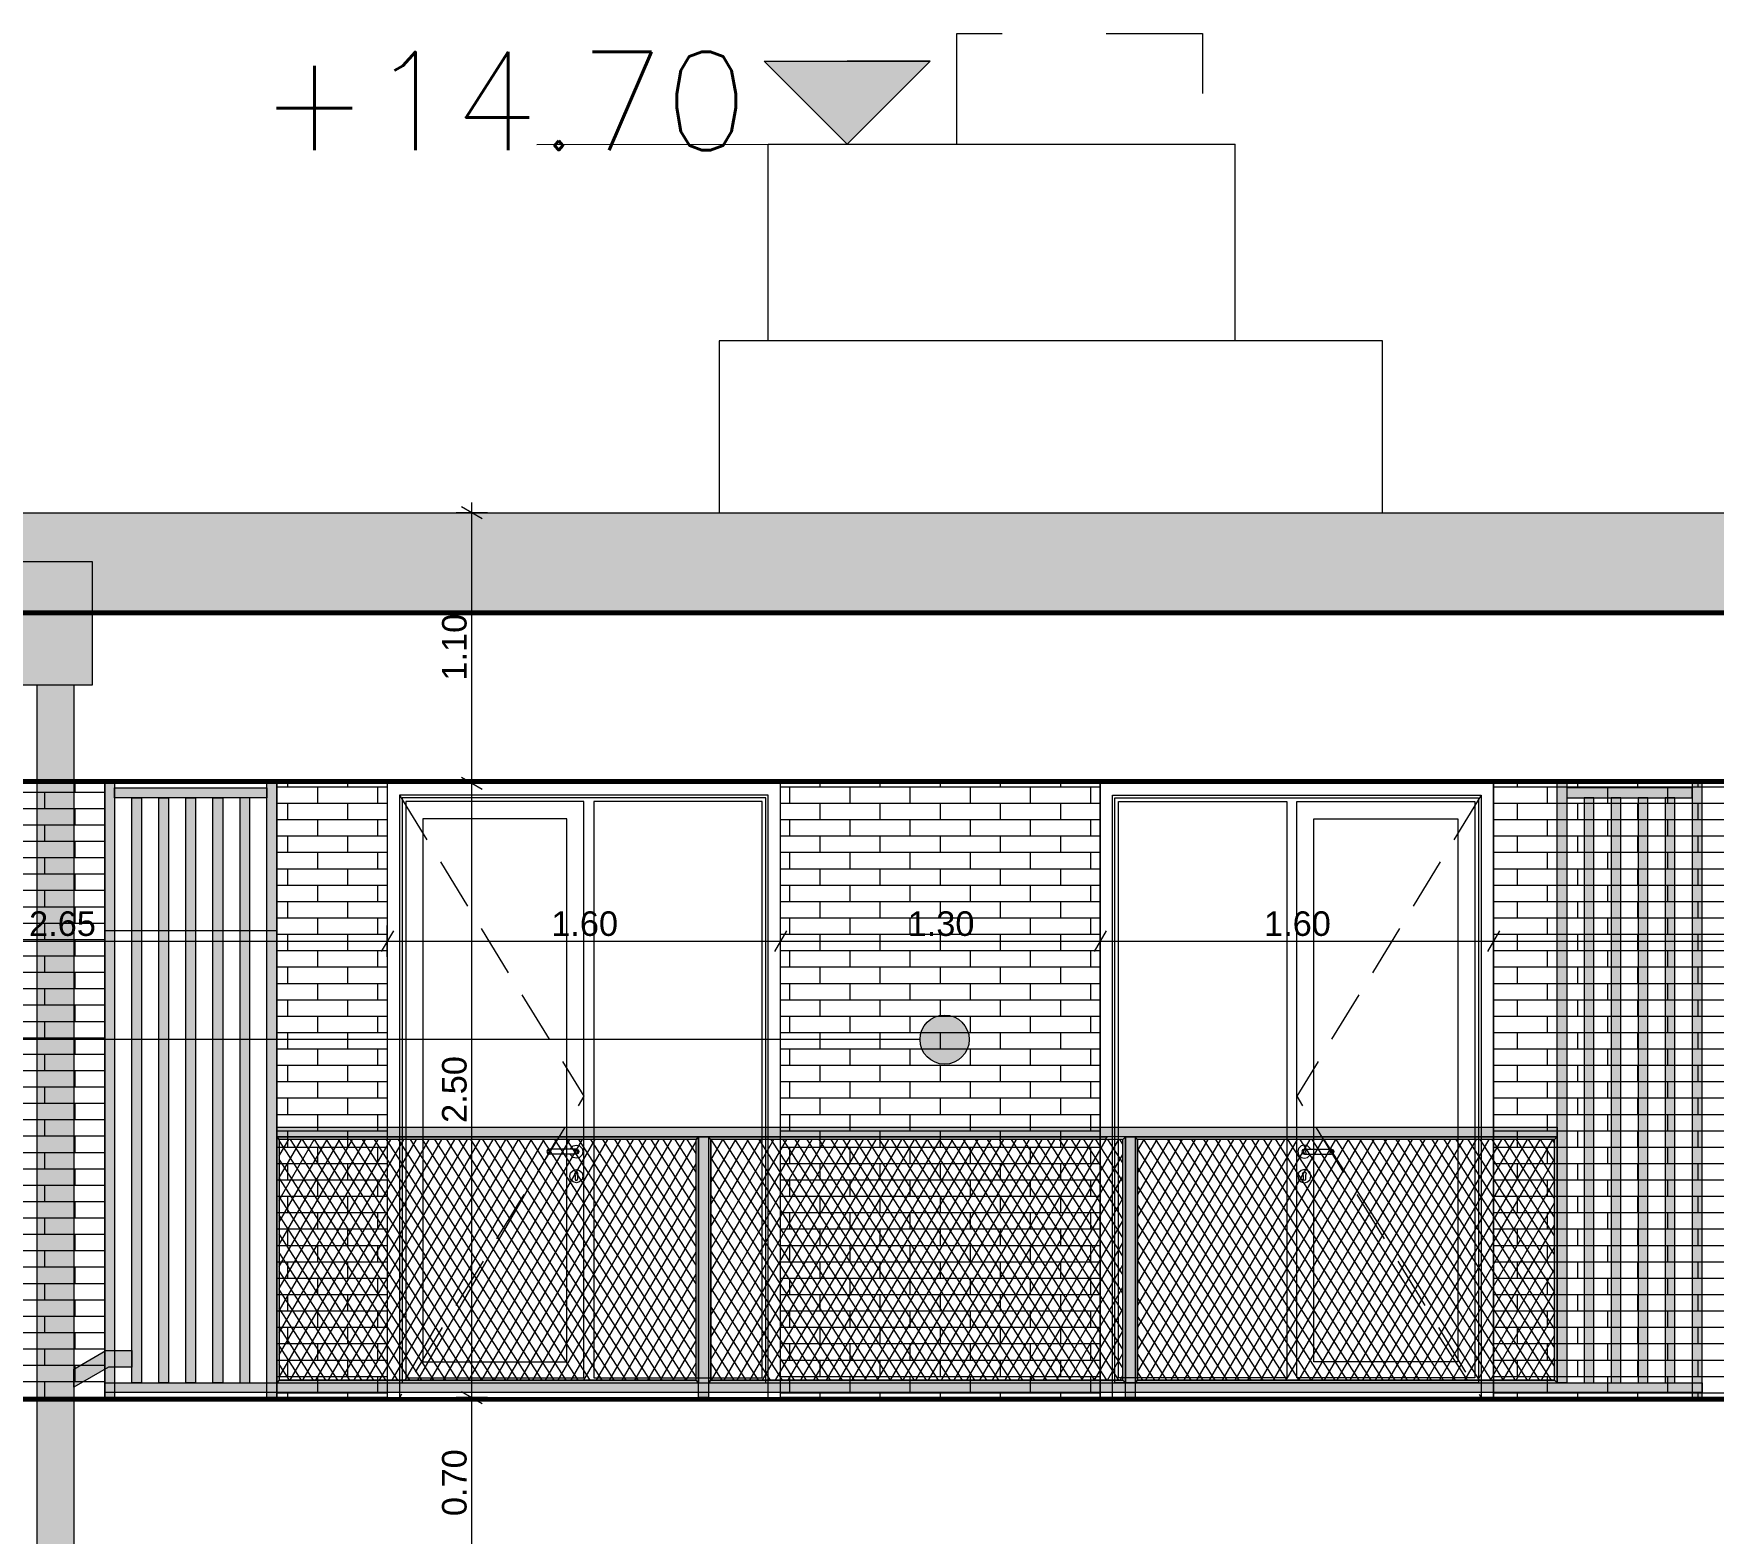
# Model space of a CAD drawing. Header units: millimetres. Extents: x 476571643 to 477489869, y 4620928210 to 4621294454.
# Drawn here: x 477468615 to 477475450, y 4621005877 to 4621011980 of the extents above; entities that cross this region are included whole.
import ezdxf

# ---------------------------------------------------------------- set-up
doc = ezdxf.new("R2010")
doc.units = ezdxf.units.MM
doc.header["$MEASUREMENT"] = 0
doc.linetypes.add('Hidden Line', pattern=[317.5, 211.666667, -105.833333])
doc.linetypes.add('Long Dashed', pattern=[1058.333302, 634.99999, -423.333311])
for name, color, linetype, lineweight in [('0_Pen_No__1_Pen_No__250', 7, 'Continuous', 0), ('0_Pen_No__250_Pen_No__142', 142, 'Continuous', 0), ('0_Pen_No__250_Pen_No__255', 255, 'Continuous', 0), ('0_Pen_No__250_Pen_No__7', 7, 'Continuous', 0), ('2D Drafting - General_Pen_No__30_Pen_No__9_Pen_No__9_Pen_No__253', 252, 'Continuous', 0), ('2D Drafting - General_Pen_No__30_Pen_No__9_Pen_No__9_Pen_No__7', 7, 'Continuous', 0), ('2D Drafting - General_Pen_No__7_Pen_No__7', 7, 'Continuous', 0), ('New_2D Drafting - General_Pen_No__1_Pen_No__253', 252, 'Continuous', 0), ('New_2D Drafting - General_Pen_No__30_Pen_No__9_Pen_No__9_Pen_No__253', 252, 'Continuous', 0), ('New_2D Drafting - General_Pen_No__30_Pen_No__9_Pen_No__9_Pen_No__255', 255, 'Continuous', 0), ('New_2D Drafting - General_Pen_No__30_Pen_No__9_Pen_No__9_Pen_No__7', 7, 'Continuous', 0), ('New_2D Drafting - General_Pen_No__4', 7, 'Continuous', 0), ('New_2D Drafting - General_Pen_No__7', 7, 'Continuous', 0), ('New_Structural - Bearing_Pen_No__250', 7, 'Continuous', 0), ('New_Structural - Bearing_Pen_No__7', 7, 'Continuous', 0), ('Structural - Bearing_Pen_No__250', 7, 'Continuous', 0), ('zoma_Pen_No__142', 142, 'Continuous', 0), ('zoma_Pen_No__1_Pen_No__142', 142, 'Continuous', 0), ('zoma_Pen_No__5_Pen_No__142', 142, 'Continuous', 0)]:
    doc.layers.add(name, color=color, linetype=linetype, lineweight=lineweight)
doc.layers.add('zoma', color=7, linetype='Continuous')
doc.layers.add('zoma_Pen_No__5', color=7, linetype='Continuous')
doc.styles.add('GENERATED_STYLE_2', font='arial.ttf')
doc.dimstyles.new('GENERATED_STYLE__31', dxfattribs={"dimtxt": 100, "dimasz": 64.421331, "dimexe": 0.18, "dimexo": 3, "dimgap": 0.09, "dimtad": 1, "dimtih": 1, "dimtoh": 1, "dimlfac": 0.001, "dimzin": 0, "dimdsep": 46, "dimtxsty": 'GENERATED_STYLE_2', "dimblk": 'ARROWHEAD_2', "dimblk1": 'ARROWHEAD_2', "dimblk2": 'ARROWHEAD_2', "dimcen": 0.09, "dimclrd": 142, "dimclre": 142, "dimclrt": 142, "dimadec": 0, "dimazin": 0, "dimtfac": 1, "dimtdec": 4, "dimtmove": 0, "dimatfit": 3, "dimfxl": 1, "dimtolj": 1, "dimtzin": 0, "dimarcsym": 0})
doc.dimstyles.new('GENERATED_STYLE__32', dxfattribs={"dimtxt": 100, "dimasz": 64.421331, "dimexe": 0.18, "dimexo": 3, "dimgap": 0.09, "dimtad": 1, "dimlfac": 0.001, "dimzin": 0, "dimdsep": 46, "dimtxsty": 'GENERATED_STYLE_2', "dimblk": 'ARROWHEAD_2', "dimblk1": 'ARROWHEAD_2', "dimblk2": 'ARROWHEAD_2', "dimcen": 0.09, "dimclrd": 142, "dimclre": 142, "dimclrt": 142, "dimadec": 0, "dimazin": 0, "dimtfac": 1, "dimtdec": 4, "dimtmove": 0, "dimatfit": 3, "dimfxl": 1, "dimtolj": 1, "dimtzin": 0, "dimarcsym": 0})
pattern_1 = [(180, (477424474.43, 4620999563.556), (0, 66.64), []), (90, (477424474.43, 4620999563.56), (244.8, 0), [66.64, -66.64]), (90, (477424352.03, 4620999630.2), (244.8, 0), [66.64, -66.64])]
pattern_2 = [(60, (476844527.15, 4621385791.044), (-38.9711432, 22.5), []), (122.8330945, (476844527.15, 4621385791.044), (36.8060797, 18.75), [])]

# ---------------------------------------------------------------- blocks, each defined once
blk = doc.blocks.new('Line_109', base_point=(477472321.6, 4621007886))
at = {"layer": 'zoma_Pen_No__5_Pen_No__142', "linetype": 'Continuous', "lineweight": 0}
blk.add_hatch(color=142, dxfattribs=at).paths.add_polyline_path([(477472221.6, 4621007886), (477472229.2, 4621007847.7), (477472250.9, 4621007815.3), (477472283.4, 4621007793.6), (477472321.6, 4621007786), (477472359.9, 4621007793.6), (477472392.3, 4621007815.3), (477472414, 4621007847.7), (477472421.6, 4621007886), (477472414, 4621007924.3), (477472392.3, 4621007956.7), (477472359.9, 4621007978.4), (477472321.6, 4621007986), (477472283.4, 4621007978.4), (477472250.9, 4621007956.7), (477472229.2, 4621007924.3)])
at = {"layer": 'zoma_Pen_No__5_Pen_No__142', "color": 142, "linetype": 'Continuous', "lineweight": 0}
blk.add_line((477472221.6, 4621007886), (477452355.6, 4621007886), dxfattribs=at)
blk.add_circle((477472321.6, 4621007886), 100, dxfattribs=at)
blk = doc.blocks.new('*D2096', base_point=(476844527.1, 4621385791))
at = {"layer": 'zoma_Pen_No__142', "color": 142, "linetype": 'Continuous', "lineweight": 0, "transparency": 16777216}
for p, q in [((477467404.4, 4621008223), (477467404.4, 4621008350.1)), ((477470054, 4621008223), (477470054, 4621008350.1)), ((477467428.9, 4621008328.9), (477467379.9, 4621008244.2)), ((477467404.4, 4621008286.5), (477470054, 4621008286.5)), ((477470078.5, 4621008328.9), (477470029.5, 4621008244.2))]:
    blk.add_line(p, q, dxfattribs=at)
at = {"layer": 'zoma_Pen_No__142', "color": 142, "lineweight": 0, "transparency": 16777216, "insert": (477468596.2, 4621008306.5), "char_height": 100, "attachment_point": 7, "style": 'GENERATED_STYLE_2'}
blk.add_mtext('\\A1;{\\pql;\\fArial CYR|b0|i0|c204|p34;2.65}', dxfattribs=at)
blk = doc.blocks.new('ARROWHEAD_2')
at = {"color": 0, "linetype": 'Continuous', "lineweight": 0}
for p, q in [((0, 0), (-1, 0)), ((-0.38, -0.66), (0.38, 0.66))]:
    blk.add_line(p, q, dxfattribs=at)
blk = doc.blocks.new('*D2097', base_point=(476844527.1, 4621385791))
at = {"layer": 'zoma_Pen_No__142', "color": 142, "linetype": 'Continuous', "lineweight": 0, "transparency": 16777216}
for p, q in [((477470054, 4621008223), (477470054, 4621008350.1)), ((477471654, 4621008223), (477471654, 4621008350.1)), ((477470078.5, 4621008328.9), (477470029.5, 4621008244.2)), ((477470054, 4621008286.5), (477471654, 4621008286.5)), ((477471678.5, 4621008328.9), (477471629.5, 4621008244.2))]:
    blk.add_line(p, q, dxfattribs=at)
at = {"layer": 'zoma_Pen_No__142', "color": 142, "lineweight": 0, "transparency": 16777216, "insert": (477470721, 4621008306.5), "char_height": 100, "attachment_point": 7, "style": 'GENERATED_STYLE_2'}
blk.add_mtext('\\A1;{\\pql;\\fArial CYR|b0|i0|c204|p34;1.60}', dxfattribs=at)
blk = doc.blocks.new('*D2098', base_point=(476844527.1, 4621385791))
at = {"layer": 'zoma_Pen_No__142', "color": 142, "linetype": 'Continuous', "lineweight": 0, "transparency": 16777216}
for p, q in [((477471654, 4621008223), (477471654, 4621008350.1)), ((477472954.6, 4621008223), (477472954.6, 4621008350.1)), ((477471678.5, 4621008328.9), (477471629.5, 4621008244.2)), ((477471654, 4621008286.5), (477472954.6, 4621008286.5)), ((477472979, 4621008328.9), (477472930.1, 4621008244.2))]:
    blk.add_line(p, q, dxfattribs=at)
at = {"layer": 'zoma_Pen_No__142', "color": 142, "lineweight": 0, "transparency": 16777216, "insert": (477472171.3, 4621008306.5), "char_height": 100, "attachment_point": 7, "style": 'GENERATED_STYLE_2'}
blk.add_mtext('\\A1;{\\pql;\\fArial CYR|b0|i0|c204|p34;1.30}', dxfattribs=at)
blk = doc.blocks.new('*D2099', base_point=(476844527.1, 4621385791))
at = {"layer": 'zoma_Pen_No__142', "color": 142, "linetype": 'Continuous', "lineweight": 0, "transparency": 16777216}
for p, q in [((477472954.6, 4621008223), (477472954.6, 4621008350.1)), ((477474554.6, 4621008223), (477474554.6, 4621008350.1)), ((477472979, 4621008328.9), (477472930.1, 4621008244.2)), ((477472954.6, 4621008286.5), (477474554.6, 4621008286.5)), ((477474579, 4621008328.9), (477474530.1, 4621008244.2))]:
    blk.add_line(p, q, dxfattribs=at)
at = {"layer": 'zoma_Pen_No__142', "color": 142, "lineweight": 0, "transparency": 16777216, "insert": (477473621.5, 4621008306.5), "char_height": 100, "attachment_point": 7, "style": 'GENERATED_STYLE_2'}
blk.add_mtext('\\A1;{\\pql;\\fArial CYR|b0|i0|c204|p34;1.60}', dxfattribs=at)
blk = doc.blocks.new('*D2100', base_point=(476844527.1, 4621385791))
at = {"layer": 'zoma_Pen_No__142', "color": 142, "linetype": 'Continuous', "lineweight": 0, "transparency": 16777216}
for p, q in [((477474554.6, 4621008223), (477474554.6, 4621008350.1)), ((477476903.2, 4621008223), (477476903.2, 4621008350.1)), ((477474579, 4621008328.9), (477474530.1, 4621008244.2)), ((477474554.6, 4621008286.5), (477476903.2, 4621008286.5)), ((477476927.6, 4621008328.9), (477476878.7, 4621008244.2))]:
    blk.add_line(p, q, dxfattribs=at)
at = {"layer": 'zoma_Pen_No__142', "color": 142, "lineweight": 0, "transparency": 16777216, "insert": (477475595.8, 4621008306.5), "char_height": 100, "attachment_point": 7, "style": 'GENERATED_STYLE_2'}
blk.add_mtext('\\A1;{\\pql;\\fArial CYR|b0|i0|c204|p34;2.35}', dxfattribs=at)
blk = doc.blocks.new('*D2161', base_point=(476844527.1, 4621385791))
at = {"layer": 'zoma_Pen_No__142', "color": 142, "linetype": 'Continuous', "lineweight": 0, "transparency": 16777216}
for p, q in [((477470461.6, 4621006430), (477470334.4, 4621006430)), ((477470355.6, 4621006454.5), (477470440.4, 4621006405.5)), ((477470398, 4621005730), (477470398, 4621006430)), ((477470355.6, 4621005754.5), (477470440.4, 4621005705.5)), ((477470461.6, 4621005730), (477470334.4, 4621005730))]:
    blk.add_line(p, q, dxfattribs=at)
at = {"layer": 'zoma_Pen_No__142', "color": 142, "lineweight": 0, "transparency": 16777216, "insert": (477470378, 4621005947), "char_height": 100, "attachment_point": 7, "rotation": 90, "style": 'GENERATED_STYLE_2'}
blk.add_mtext('\\A1;{\\pql;\\fArial CYR|b0|i0|c204|p34;0.70}', dxfattribs=at)
blk = doc.blocks.new('*D2162', base_point=(476844527.1, 4621385791))
at = {"layer": 'zoma_Pen_No__142', "color": 142, "linetype": 'Continuous', "lineweight": 0, "transparency": 16777216}
for p, q in [((477470355.6, 4621008954.5), (477470440.4, 4621008905.5)), ((477470461.6, 4621008930), (477470334.4, 4621008930)), ((477470398, 4621006430), (477470398, 4621008930)), ((477470461.6, 4621006430), (477470334.4, 4621006430)), ((477470355.6, 4621006454.5), (477470440.4, 4621006405.5))]:
    blk.add_line(p, q, dxfattribs=at)
at = {"layer": 'zoma_Pen_No__142', "color": 142, "lineweight": 0, "transparency": 16777216, "insert": (477470378, 4621007547), "char_height": 100, "attachment_point": 7, "rotation": 90, "style": 'GENERATED_STYLE_2'}
blk.add_mtext('\\A1;{\\pql;\\fArial CYR|b0|i0|c204|p34;2.50}', dxfattribs=at)
blk = doc.blocks.new('*D2163', base_point=(476844527.1, 4621385791))
at = {"layer": 'zoma_Pen_No__142', "color": 142, "linetype": 'Continuous', "lineweight": 0, "transparency": 16777216}
for p, q in [((477470440.4, 4621010005.1), (477470355.6, 4621010054.1)), ((477470398, 4621010029.6), (477470398, 4621010071)), ((477470461.6, 4621010029.6), (477470334.4, 4621010029.6)), ((477470398, 4621008930), (477470398, 4621010029.6)), ((477470355.6, 4621008954.5), (477470440.4, 4621008905.5)), ((477470461.6, 4621008930), (477470334.4, 4621008930))]:
    blk.add_line(p, q, dxfattribs=at)
at = {"layer": 'zoma_Pen_No__142', "color": 142, "lineweight": 0, "transparency": 16777216, "insert": (477470378, 4621009346.8), "char_height": 100, "attachment_point": 7, "rotation": 90, "style": 'GENERATED_STYLE_2'}
blk.add_mtext('\\A1;{\\pql;\\fArial CYR|b0|i0|c204|p34;1.10}', dxfattribs=at)
blk = doc.blocks.new('*D2173', base_point=(476844527.1, 4621385791))
at = {"layer": 'zoma_Pen_No__142', "color": 142, "linetype": 'Continuous', "lineweight": 0, "transparency": 16777216}
for p, q in [((477478274.2, 4621006430), (477478147, 4621006430)), ((477478168.2, 4621006454.5), (477478253, 4621006405.5)), ((477478210.6, 4621005730), (477478210.6, 4621006430)), ((477478168.2, 4621005754.5), (477478253, 4621005705.5)), ((477478274.2, 4621005730), (477478147, 4621005730))]:
    blk.add_line(p, q, dxfattribs=at)
at = {"layer": 'zoma_Pen_No__142', "color": 142, "lineweight": 0, "transparency": 16777216, "insert": (477478190.6, 4621005947), "char_height": 100, "attachment_point": 7, "rotation": 90, "style": 'GENERATED_STYLE_2'}
blk.add_mtext('\\A1;{\\pql;\\fArial CYR|b0|i0|c204|p34;0.70}', dxfattribs=at)
blk = doc.blocks.new('*D2174', base_point=(476844527.1, 4621385791))
at = {"layer": 'zoma_Pen_No__142', "color": 142, "linetype": 'Continuous', "lineweight": 0, "transparency": 16777216}
for p, q in [((477478168.2, 4621008954.5), (477478253, 4621008905.5)), ((477478274.2, 4621008930), (477478147, 4621008930)), ((477478210.6, 4621006430), (477478210.6, 4621008930)), ((477478274.2, 4621006430), (477478147, 4621006430)), ((477478168.2, 4621006454.5), (477478253, 4621006405.5))]:
    blk.add_line(p, q, dxfattribs=at)
at = {"layer": 'zoma_Pen_No__142', "color": 142, "lineweight": 0, "transparency": 16777216, "insert": (477478190.6, 4621007547), "char_height": 100, "attachment_point": 7, "rotation": 90, "style": 'GENERATED_STYLE_2'}
blk.add_mtext('\\A1;{\\pql;\\fArial CYR|b0|i0|c204|p34;2.50}', dxfattribs=at)
blk = doc.blocks.new('*D2175', base_point=(476844527.1, 4621385791))
at = {"layer": 'zoma_Pen_No__142', "color": 142, "linetype": 'Continuous', "lineweight": 0, "transparency": 16777216}
for p, q in [((477478253, 4621010005.1), (477478168.2, 4621010054.1)), ((477478210.6, 4621010029.6), (477478210.6, 4621010071)), ((477478274.2, 4621010029.6), (477478147, 4621010029.6)), ((477478210.6, 4621008930), (477478210.6, 4621010029.6)), ((477478168.2, 4621008954.5), (477478253, 4621008905.5)), ((477478274.2, 4621008930), (477478147, 4621008930))]:
    blk.add_line(p, q, dxfattribs=at)
at = {"layer": 'zoma_Pen_No__142', "color": 142, "lineweight": 0, "transparency": 16777216, "insert": (477478190.6, 4621009346.8), "char_height": 100, "attachment_point": 7, "rotation": 90, "style": 'GENERATED_STYLE_2'}
blk.add_mtext('\\A1;{\\pql;\\fArial CYR|b0|i0|c204|p34;1.10}', dxfattribs=at)
blk = doc.blocks.new('*D2184', base_point=(476844527.1, 4621385791))
at = {"layer": 'zoma_Pen_No__142', "color": 142, "linetype": 'Continuous', "lineweight": 0, "transparency": 16777216}
for p, q in [((477480966.4, 4621006430), (477480839.2, 4621006430)), ((477480860.4, 4621006454.5), (477480945.2, 4621006405.5)), ((477480902.8, 4621005730), (477480902.8, 4621006430)), ((477480860.4, 4621005754.5), (477480945.2, 4621005705.5)), ((477480966.4, 4621005730), (477480839.2, 4621005730))]:
    blk.add_line(p, q, dxfattribs=at)
at = {"layer": 'zoma_Pen_No__142', "color": 142, "lineweight": 0, "transparency": 16777216, "insert": (477480882.8, 4621005947), "char_height": 100, "attachment_point": 7, "rotation": 90, "style": 'GENERATED_STYLE_2'}
blk.add_mtext('\\A1;{\\pql;\\fArial CYR|b0|i0|c204|p34;0.70}', dxfattribs=at)
blk = doc.blocks.new('*D2185', base_point=(476844527.1, 4621385791))
at = {"layer": 'zoma_Pen_No__142', "color": 142, "linetype": 'Continuous', "lineweight": 0, "transparency": 16777216}
for p, q in [((477480860.4, 4621008954.5), (477480945.2, 4621008905.5)), ((477480966.4, 4621008930), (477480839.2, 4621008930)), ((477480902.8, 4621006430), (477480902.8, 4621008930)), ((477480966.4, 4621006430), (477480839.2, 4621006430)), ((477480860.4, 4621006454.5), (477480945.2, 4621006405.5))]:
    blk.add_line(p, q, dxfattribs=at)
at = {"layer": 'zoma_Pen_No__142', "color": 142, "lineweight": 0, "transparency": 16777216, "insert": (477480882.8, 4621007547), "char_height": 100, "attachment_point": 7, "rotation": 90, "style": 'GENERATED_STYLE_2'}
blk.add_mtext('\\A1;{\\pql;\\fArial CYR|b0|i0|c204|p34;2.50}', dxfattribs=at)
blk = doc.blocks.new('*D2186', base_point=(476844527.1, 4621385791))
at = {"layer": 'zoma_Pen_No__142', "color": 142, "linetype": 'Continuous', "lineweight": 0, "transparency": 16777216}
for p, q in [((477480945.2, 4621010005.1), (477480860.4, 4621010054.1)), ((477480902.8, 4621010029.6), (477480902.8, 4621010071)), ((477480966.4, 4621010029.6), (477480839.2, 4621010029.6)), ((477480902.8, 4621008930), (477480902.8, 4621010029.6)), ((477480860.4, 4621008954.5), (477480945.2, 4621008905.5)), ((477480966.4, 4621008930), (477480839.2, 4621008930))]:
    blk.add_line(p, q, dxfattribs=at)
at = {"layer": 'zoma_Pen_No__142', "color": 142, "lineweight": 0, "transparency": 16777216, "insert": (477480882.8, 4621009346.8), "char_height": 100, "attachment_point": 7, "rotation": 90, "style": 'GENERATED_STYLE_2'}
blk.add_mtext('\\A1;{\\pql;\\fArial CYR|b0|i0|c204|p34;1.10}', dxfattribs=at)

msp = doc.modelspace()

# ---------------------------------------------------------------- hatches: boundary and pattern name
at = {"layer": '0_Pen_No__250_Pen_No__142', "linetype": 'Continuous', "lineweight": 0}
msp.add_hatch(color=142, dxfattribs=at).paths.add_polyline_path([(477471925.299, 4621011529.226), (477471587.606, 4621011866.754), (477472262.828, 4621011866.919)])
at = {"layer": '0_Pen_No__250_Pen_No__255', "linetype": 'Continuous', "lineweight": 0, "true_color": 0x3f3f3f}
msp.add_hatch(color=250, dxfattribs=at).paths.add_polyline_path([(477468778.702, 4621006471.757), (477468778.702, 4621006545.261), (477468908.91, 4621006620.514), (477469014.035, 4621006620.514), (477469014.035, 4621006553.12), (477468919.481, 4621006553.12)])
at = {"layer": '2D Drafting - General_Pen_No__30_Pen_No__9_Pen_No__9_Pen_No__253', "linetype": 'Continuous', "lineweight": 0}
h = msp.add_hatch(dxfattribs=at)
h.set_pattern_fill('BRICK___RUNNING_BOND', color=252, style=0, pattern_type=2)
h.set_pattern_definition(pattern_1)
h.paths.add_polyline_path([(477461534.094, 4621010029.584), (477468904.237, 4621010029.584), (477482773.805, 4621010029.584), (477482773.805, 4621009629.993), (477475902.18, 4621009629.993), (477475804.11, 4621009629.993), (477468504.11, 4621009629.993), (477461534.094, 4621009629.993)])
h = msp.add_hatch(dxfattribs=at)
h.set_pattern_fill('BRICK___RUNNING_BOND', color=252, style=0, pattern_type=2)
h.set_pattern_definition(pattern_1)
h.paths.add_polyline_path([(477468504.11, 4621008929.993), (477468904.237, 4621008929.993), (477468904.237, 4621006429.992), (477468553.965, 4621006429.992), (477468553.965, 4621006369.991), (477468504.11, 4621006369.991)])
at = {"layer": 'New_2D Drafting - General_Pen_No__30_Pen_No__9_Pen_No__9_Pen_No__253', "linetype": 'Continuous', "lineweight": 0}
h = msp.add_hatch(dxfattribs=at)
h.set_pattern_fill('BRICK___RUNNING_BOND', color=252, style=0, pattern_type=2)
h.set_pattern_definition([(0, (477469403.65, 4621007714.985), (0, 66.64), []), (90, (477469403.65, 4621007714.98), (-244.8, 0), [66.64, -66.64]), (90, (477469526.05, 4621007781.62), (-244.8, 0), [66.64, -66.64])])
h.paths.add_polyline_path([(477469604.045, 4621008929.992), (477470053.914, 4621008929.992), (477470053.914, 4621006429.992), (477469604.045, 4621006429.992)])
h = msp.add_hatch(dxfattribs=at)
h.set_pattern_fill('BRICK___RUNNING_BOND', color=252, style=0, pattern_type=2)
h.set_pattern_definition([(0, (477472304.18, 4621007714.985), (0, 66.64), []), (90, (477472304.18, 4621007714.98), (-244.8, 0), [66.64, -66.64]), (90, (477472426.58, 4621007781.62), (-244.8, 0), [66.64, -66.64])])
h.paths.add_polyline_path([(477471653.914, 4621008929.992), (477472954.567, 4621008929.992), (477472954.567, 4621006429.992), (477471653.914, 4621006429.992)])
h = msp.add_hatch(dxfattribs=at)
h.set_pattern_fill('BRICK___RUNNING_BOND', color=252, style=0, pattern_type=2)
h.set_pattern_definition([(0, (477474163.39, 4621007714.985), (0, 66.64), []), (90, (477474163.4, 4621007714.98), (-244.8, 0), [66.64, -66.64]), (90, (477474285.8, 4621007781.62), (-244.8, 0), [66.64, -66.64])])
h.paths.add_polyline_path([(477474554.571, 4621008929.992), (477475804.11, 4621008929.992), (477475804.11, 4621006429.992), (477474554.571, 4621006429.992)])
at = {"layer": 'New_2D Drafting - General_Pen_No__30_Pen_No__9_Pen_No__9_Pen_No__255', "linetype": 'Continuous', "lineweight": 0}
for points in [[(477468553.702, 4621009330.016), (477468853.702, 4621009330.016), (477468853.702, 4621009830.016), (477468553.702, 4621009830.016)], [(477468628.702, 4620994529.951), (477468628.702, 4621009330.016), (477468778.702, 4621009330.016), (477468778.702, 4620994529.951)], [(477468904.035, 4621008929.991), (477468944.035, 4621008929.991), (477468944.035, 4621006429.992), (477468904.035, 4621006429.992)], [(477469564.045, 4621008910.041), (477469564.045, 4621008869.954), (477468944.035, 4621008869.954), (477468944.035, 4621008910.041)], [(477469564.045, 4621008930.041), (477469604.045, 4621008930.041), (477469604.045, 4621006429.992), (477469564.045, 4621006429.992)], [(477474853.652, 4621008930.327), (477474853.652, 4621006489.978), (477474813.652, 4621006489.978), (477474813.652, 4621008930.327)], [(477474853.652, 4621008910.041), (477474853.652, 4621008869.954), (477475363.662, 4621008869.954), (477475363.662, 4621008910.041)], [(477475403.662, 4621008929.991), (477475363.662, 4621008929.991), (477475363.662, 4621006429.992), (477475403.662, 4621006429.992)], [(477469014.035, 4621008869.954), (477469054.035, 4621008869.954), (477469054.035, 4621006489.978), (477469014.035, 4621006489.978)], [(477469124.035, 4621008869.954), (477469164.035, 4621008869.954), (477469164.035, 4621006489.978), (477469124.035, 4621006489.978)], [(477469234.035, 4621008869.954), (477469274.035, 4621008869.954), (477469274.035, 4621006489.978), (477469234.035, 4621006489.978)], [(477469344.035, 4621008869.954), (477469384.035, 4621008869.954), (477469384.035, 4621006489.978), (477469344.035, 4621006489.978)], [(477469454.045, 4621008869.954), (477469454.045, 4621006489.978), (477469494.045, 4621006489.978), (477469494.045, 4621008869.954)], [(477474963.662, 4621008869.954), (477474923.662, 4621008869.954), (477474923.662, 4621006489.978), (477474963.662, 4621006489.978)], [(477475073.662, 4621008869.954), (477475033.662, 4621008869.954), (477475033.662, 4621006489.978), (477475073.662, 4621006489.978)], [(477475183.662, 4621008869.954), (477475143.662, 4621008869.954), (477475143.662, 4621006489.978), (477475183.662, 4621006489.978)], [(477475293.662, 4621008869.954), (477475253.662, 4621008869.954), (477475253.662, 4621006489.978), (477475293.662, 4621006489.978)], [(477474813.652, 4621007529.979), (477474813.652, 4621007489.979), (477469604.045, 4621007489.979), (477469604.045, 4621007529.979)], [(477469614.131, 4621007479.979), (477469604.045, 4621007489.979), (477471320.426, 4621007489.979), (477471310.426, 4621007479.979)], [(477469604.045, 4621007489.979), (477469614.131, 4621007479.979), (477469614.131, 4621006499.952), (477469604.045, 4621006489.978)], [(477471320.452, 4621006489.978), (477471310.452, 4621006499.978), (477471310.452, 4621007480.005), (477471320.452, 4621007490.005)], [(477471360.452, 4621006429.952), (477471320.452, 4621006429.952), (477471320.452, 4621007489.979), (477471360.452, 4621007489.979)], [(477471360.452, 4621006489.952), (477471370.452, 4621006499.952), (477471370.452, 4621007479.979), (477471360.452, 4621007489.979)], [(477471370.452, 4621007479.979), (477471360.452, 4621007489.979), (477472984.019, 4621007489.979), (477472974.019, 4621007479.979)], [(477473057.052, 4621006489.978), (477473047.052, 4621006499.978), (477473047.052, 4621007480.005), (477473057.052, 4621007490.005)], [(477473097.052, 4621006429.952), (477473057.052, 4621006429.952), (477473057.052, 4621007489.979), (477473097.052, 4621007489.979)], [(477473097.052, 4621006489.952), (477473107.052, 4621006499.952), (477473107.052, 4621007479.979), (477473097.052, 4621007489.979)], [(477473107.052, 4621007479.979), (477473097.052, 4621007489.979), (477474813.652, 4621007489.979), (477474803.652, 4621007479.979)], [(477474813.652, 4621006489.952), (477474803.652, 4621006499.952), (477474803.652, 4621007479.979), (477474813.652, 4621007489.979)], [(477475403.963, 4621006489.978), (477475403.963, 4621006449.978), (477468903.962, 4621006449.978), (477468903.962, 4621006489.978)], [(477469614.132, 4621006499.953), (477469604.045, 4621006489.978), (477471320.426, 4621006489.978), (477471310.419, 4621006499.985)], [(477471370.452, 4621006499.978), (477471360.452, 4621006489.978), (477473057.052, 4621006489.978), (477473047.052, 4621006499.978)], [(477473107.052, 4621006499.978), (477473097.052, 4621006489.978), (477474813.652, 4621006489.978), (477474803.652, 4621006499.978)]]:
    msp.add_hatch(color=255, dxfattribs=at).paths.add_polyline_path(points)
at = {"layer": 'New_2D Drafting - General_Pen_No__7', "linetype": 'Continuous', "lineweight": 0}
h = msp.add_hatch(dxfattribs=at)
h.set_pattern_fill('BATT_INSULATION', style=0, pattern_type=2)
h.set_pattern_definition(pattern_2)
h.paths.add_polyline_path([(477471310.452, 4621007479.979), (477469614.131, 4621007479.979), (477469614.131, 4621006499.952), (477471310.452, 4621006499.952)])
h = msp.add_hatch(dxfattribs=at)
h.set_pattern_fill('BATT_INSULATION', style=0, pattern_type=2)
h.set_pattern_definition(pattern_2)
h.paths.add_polyline_path([(477473047.052, 4621007479.979), (477471370.452, 4621007479.979), (477471370.452, 4621006499.978), (477473047.052, 4621006499.978)])
h = msp.add_hatch(dxfattribs=at)
h.set_pattern_fill('BATT_INSULATION', style=0, pattern_type=2)
h.set_pattern_definition(pattern_2)
h.paths.add_polyline_path([(477474803.652, 4621007479.979), (477473107.052, 4621007479.979), (477473107.052, 4621006499.978), (477474803.652, 4621006499.978)])

# ---------------------------------------------------------------- linework, layer by layer
at = {"layer": '0_Pen_No__1_Pen_No__250', "color": 7, "linetype": 'Continuous', "lineweight": 0, "flags": 128}
for points in [[(477471925.299, 4621011529.226), (477471587.606, 4621011866.754), (477471925.217, 4621011866.837)], [(477471925.299, 4621011529.226), (477472262.828, 4621011866.919), (477471925.217, 4621011866.837)], [(477470662.91, 4621011528.918), (477472262.91, 4621011529.308)]]:
    msp.add_lwpolyline(points, dxfattribs=at)
at = {"layer": '0_Pen_No__250_Pen_No__142', "color": 142, "linetype": 'Continuous', "lineweight": 0, "flags": 128}
msp.add_lwpolyline([(477471925.299, 4621011529.226), (477471587.606, 4621011866.754), (477472262.828, 4621011866.919)], close=True, dxfattribs=at)
at = {"layer": '0_Pen_No__250_Pen_No__7', "color": 7, "linetype": 'Continuous', "lineweight": 0, "flags": 128}
msp.add_lwpolyline([(477468778.702, 4621006471.757), (477468778.702, 4621006545.261), (477468908.91, 4621006620.514), (477469014.035, 4621006620.514), (477469014.035, 4621006553.12), (477468919.481, 4621006553.12)], close=True, dxfattribs=at)
at = {"layer": '2D Drafting - General_Pen_No__30_Pen_No__9_Pen_No__9_Pen_No__7', "color": 7, "linetype": 'Continuous', "lineweight": 0, "flags": 128}
for points in [[(477461534.094, 4621010029.584), (477468904.237, 4621010029.584), (477482773.805, 4621010029.584), (477482773.805, 4621009629.993), (477475902.18, 4621009629.993), (477475804.11, 4621009629.993), (477468504.11, 4621009629.993), (477461534.094, 4621009629.993)], [(477468504.11, 4621008929.993), (477468904.237, 4621008929.993), (477468904.237, 4621006429.992), (477468553.965, 4621006429.992), (477468553.965, 4621006369.991), (477468504.11, 4621006369.991)]]:
    msp.add_lwpolyline(points, close=True, dxfattribs=at)
at = {"layer": '2D Drafting - General_Pen_No__7_Pen_No__7', "color": 7, "linetype": 'Continuous', "lineweight": 0, "flags": 128}
for points in [[(477470058.133, 4621006429.986), (477471654.016, 4621006429.992), (477471654.008, 4621008929.992), (477470054.008, 4621008929.986)], [(477470054.008, 4621008929.986), (477470054.016, 4621006429.986), (477470058.133, 4621006429.986)], [(477474550.446, 4621006429.987), (477472954.563, 4621006429.992), (477472954.571, 4621008929.992), (477474554.571, 4621008929.987)], [(477474554.571, 4621008929.987), (477474554.563, 4621006429.987), (477474550.446, 4621006429.987)]]:
    msp.add_lwpolyline(points, dxfattribs=at)
for points in [[(477471604.008, 4621008879.991), (477470104.008, 4621008879.986), (477470104.016, 4621006429.987), (477471604.016, 4621006429.993)], [(477473004.571, 4621008879.991), (477474504.571, 4621008879.986), (477474504.563, 4621006429.987), (477473004.563, 4621006429.993)], [(477471594.008, 4621008869.991), (477470114.008, 4621008869.986), (477470114.016, 4621006489.988), (477471594.016, 4621006489.993)], [(477470854.012, 4621008854.988), (477470129.008, 4621008854.986), (477470129.016, 4621006509.988), (477470854.016, 4621006509.991)], [(477471579.008, 4621008854.991), (477470894.008, 4621008854.988), (477470894.016, 4621006509.991), (477471579.016, 4621006509.993)], [(477473014.571, 4621008869.991), (477474494.571, 4621008869.986), (477474494.563, 4621006489.988), (477473014.563, 4621006489.993)], [(477473029.571, 4621008854.991), (477473714.571, 4621008854.988), (477473714.563, 4621006509.991), (477473029.563, 4621006509.993)], [(477473754.567, 4621008854.988), (477474479.571, 4621008854.986), (477474479.563, 4621006509.988), (477473754.563, 4621006509.991)], [(477470784.008, 4621008784.988), (477470199.008, 4621008784.986), (477470199.016, 4621006574.988), (477470784.016, 4621006574.99)], [(477473824.571, 4621008784.988), (477474409.571, 4621008784.986), (477474409.563, 4621006574.989), (477473824.563, 4621006574.991)]]:
    msp.add_lwpolyline(points, close=True, dxfattribs=at)
at = {"layer": '2D Drafting - General_Pen_No__7_Pen_No__7', "color": 7, "linetype": 'Hidden Line', "lineweight": 0, "flags": 128}
for points in [[(477470104.008, 4621008879.986), (477470854.012, 4621007655.865), (477470104.793, 4621006431.271)], [(477474504.571, 4621008879.986), (477473754.567, 4621007655.866), (477474503.786, 4621006431.271)]]:
    msp.add_lwpolyline(points, dxfattribs=at)
at = {"layer": 'New_2D Drafting - General_Pen_No__1_Pen_No__253', "color": 252, "linetype": 'Long Dashed', "lineweight": 0, "flags": 128}
msp.add_lwpolyline([(477472371.229, 4621011529.442), (477472371.229, 4621011979.584), (477473371.229, 4621011979.584), (477473371.229, 4621011512.328)], dxfattribs=at)
at = {"layer": 'New_2D Drafting - General_Pen_No__30_Pen_No__9_Pen_No__9_Pen_No__7', "color": 7, "linetype": 'Continuous', "lineweight": 0, "flags": 128}
for points in [[(477468553.702, 4621009330.016), (477468853.702, 4621009330.016), (477468853.702, 4621009830.016), (477468553.702, 4621009830.016)], [(477468628.702, 4620994529.951), (477468628.702, 4621009330.016), (477468778.702, 4621009330.016), (477468778.702, 4620994529.951)], [(477468904.035, 4621008929.991), (477468944.035, 4621008929.991), (477468944.035, 4621006429.992), (477468904.035, 4621006429.992)], [(477469564.045, 4621008910.041), (477469564.045, 4621008869.954), (477468944.035, 4621008869.954), (477468944.035, 4621008910.041)], [(477469564.045, 4621008930.041), (477469604.045, 4621008930.041), (477469604.045, 4621006429.992), (477469564.045, 4621006429.992)], [(477469604.045, 4621008929.992), (477470053.914, 4621008929.992), (477470053.914, 4621006429.992), (477469604.045, 4621006429.992)], [(477471653.914, 4621008929.992), (477472954.567, 4621008929.992), (477472954.567, 4621006429.992), (477471653.914, 4621006429.992)], [(477474554.571, 4621008929.992), (477475804.11, 4621008929.992), (477475804.11, 4621006429.992), (477474554.571, 4621006429.992)], [(477474853.652, 4621008930.327), (477474853.652, 4621006489.978), (477474813.652, 4621006489.978), (477474813.652, 4621008930.327)], [(477474853.652, 4621008910.041), (477474853.652, 4621008869.954), (477475363.662, 4621008869.954), (477475363.662, 4621008910.041)], [(477475403.662, 4621008929.991), (477475363.662, 4621008929.991), (477475363.662, 4621006429.992), (477475403.662, 4621006429.992)], [(477469014.035, 4621008869.954), (477469054.035, 4621008869.954), (477469054.035, 4621006489.978), (477469014.035, 4621006489.978)], [(477469124.035, 4621008869.954), (477469164.035, 4621008869.954), (477469164.035, 4621006489.978), (477469124.035, 4621006489.978)], [(477469234.035, 4621008869.954), (477469274.035, 4621008869.954), (477469274.035, 4621006489.978), (477469234.035, 4621006489.978)], [(477469344.035, 4621008869.954), (477469384.035, 4621008869.954), (477469384.035, 4621006489.978), (477469344.035, 4621006489.978)], [(477469454.045, 4621008869.954), (477469454.045, 4621006489.978), (477469494.045, 4621006489.978), (477469494.045, 4621008869.954)], [(477474963.662, 4621008869.954), (477474923.662, 4621008869.954), (477474923.662, 4621006489.978), (477474963.662, 4621006489.978)], [(477475073.662, 4621008869.954), (477475033.662, 4621008869.954), (477475033.662, 4621006489.978), (477475073.662, 4621006489.978)], [(477475183.662, 4621008869.954), (477475143.662, 4621008869.954), (477475143.662, 4621006489.978), (477475183.662, 4621006489.978)], [(477475293.662, 4621008869.954), (477475253.662, 4621008869.954), (477475253.662, 4621006489.978), (477475293.662, 4621006489.978)], [(477469604.045, 4621006429.985), (477468904.035, 4621006429.985), (477468904.035, 4621008329.627), (477469604.045, 4621008329.627)], [(477474813.652, 4621007529.979), (477474813.652, 4621007489.979), (477469604.045, 4621007489.979), (477469604.045, 4621007529.979)], [(477469614.131, 4621007479.979), (477469604.045, 4621007489.979), (477471320.426, 4621007489.979), (477471310.426, 4621007479.979)], [(477469604.045, 4621007489.979), (477469614.131, 4621007479.979), (477469614.131, 4621006499.952), (477469604.045, 4621006489.978)], [(477471320.452, 4621006489.978), (477471310.452, 4621006499.978), (477471310.452, 4621007480.005), (477471320.452, 4621007490.005)], [(477471360.452, 4621006429.952), (477471320.452, 4621006429.952), (477471320.452, 4621007489.979), (477471360.452, 4621007489.979)], [(477471360.452, 4621006489.952), (477471370.452, 4621006499.952), (477471370.452, 4621007479.979), (477471360.452, 4621007489.979)], [(477471370.452, 4621007479.979), (477471360.452, 4621007489.979), (477472984.019, 4621007489.979), (477472974.019, 4621007479.979)], [(477473057.052, 4621006489.978), (477473047.052, 4621006499.978), (477473047.052, 4621007480.005), (477473057.052, 4621007490.005)], [(477473097.052, 4621006429.952), (477473057.052, 4621006429.952), (477473057.052, 4621007489.979), (477473097.052, 4621007489.979)], [(477473097.052, 4621006489.952), (477473107.052, 4621006499.952), (477473107.052, 4621007479.979), (477473097.052, 4621007489.979)], [(477473107.052, 4621007479.979), (477473097.052, 4621007489.979), (477474813.652, 4621007489.979), (477474803.652, 4621007479.979)], [(477474813.652, 4621006489.952), (477474803.652, 4621006499.952), (477474803.652, 4621007479.979), (477474813.652, 4621007489.979)], [(477475403.963, 4621006489.978), (477475403.963, 4621006449.978), (477468903.962, 4621006449.978), (477468903.962, 4621006489.978)], [(477469614.132, 4621006499.953), (477469604.045, 4621006489.978), (477471320.426, 4621006489.978), (477471310.419, 4621006499.985)], [(477471370.452, 4621006499.978), (477471360.452, 4621006489.978), (477473057.052, 4621006489.978), (477473047.052, 4621006499.978)], [(477473107.052, 4621006499.978), (477473097.052, 4621006489.978), (477474813.652, 4621006489.978), (477474803.652, 4621006499.978)]]:
    msp.add_lwpolyline(points, close=True, dxfattribs=at)
at = {"layer": 'New_2D Drafting - General_Pen_No__4', "color": 7, "linetype": 'Continuous', "lineweight": 0, "flags": 128}
for points in [[(477471310.452, 4621007479.979), (477469614.131, 4621007479.979), (477469614.131, 4621006499.952), (477471310.452, 4621006499.952)], [(477473047.052, 4621007479.979), (477471370.452, 4621007479.979), (477471370.452, 4621006499.978), (477473047.052, 4621006499.978)], [(477474803.652, 4621007479.979), (477473107.052, 4621007479.979), (477473107.052, 4621006499.978), (477474803.652, 4621006499.978)]]:
    msp.add_lwpolyline(points, close=True, dxfattribs=at)
at = {"layer": 'New_Structural - Bearing_Pen_No__250', "color": 7, "linetype": 'Continuous', "lineweight": 0}
for p, q in [((477470798.802, 4621007439.989), (477470799.74, 4621007443.489)), ((477470799.74, 4621007443.489), (477470809.622, 4621007453.372)), ((477470809.622, 4621007453.372), (477470823.122, 4621007456.989)), ((477470823.122, 4621007456.989), (477470836.622, 4621007453.372)), ((477470836.622, 4621007453.372), (477470846.505, 4621007443.489)), ((477470846.505, 4621007443.489), (477470850.122, 4621007429.989)), ((477473762.074, 4621007443.489), (477473758.456, 4621007429.989)), ((477473771.956, 4621007453.372), (477473762.074, 4621007443.489)), ((477473785.456, 4621007456.989), (477473771.956, 4621007453.372)), ((477473798.956, 4621007453.372), (477473785.456, 4621007456.989)), ((477473808.839, 4621007443.489), (477473798.956, 4621007453.372)), ((477473809.777, 4621007439.989), (477473808.839, 4621007443.489)), ((477470706.051, 4621007437.06), (477470703.122, 4621007429.989)), ((477470703.122, 4621007429.989), (477470706.051, 4621007422.918)), ((477470707.603, 4621007437.06), (477470704.844, 4621007429.989)), ((477470704.844, 4621007429.989), (477470707.603, 4621007422.918)), ((477470713.122, 4621007439.989), (477470706.051, 4621007437.06)), ((477470706.051, 4621007422.918), (477470713.122, 4621007419.989)), ((477470712.418, 4621007437.06), (477470710.306, 4621007429.989)), ((477470710.306, 4621007429.989), (477470712.418, 4621007422.918)), ((477470714.264, 4621007439.989), (477470713.122, 4621007439.989)), ((477470714.264, 4621007419.989), (477470713.122, 4621007419.989)), ((477470717.516, 4621007439.989), (477470714.264, 4621007439.989)), ((477470717.516, 4621007419.989), (477470714.264, 4621007419.989)), ((477470722.382, 4621007439.989), (477470717.516, 4621007439.989)), ((477470722.382, 4621007419.989), (477470717.516, 4621007419.989)), ((477470719.623, 4621007437.06), (477470718.48, 4621007429.989)), ((477470718.48, 4621007429.989), (477470719.623, 4621007422.918)), ((477470728.122, 4621007439.989), (477470722.382, 4621007439.989)), ((477470728.122, 4621007419.989), (477470722.382, 4621007419.989)), ((477470808.122, 4621007439.989), (477470728.122, 4621007439.989)), ((477470808.122, 4621007419.989), (477470728.122, 4621007419.989)), ((477470799.74, 4621007416.489), (477470798.802, 4621007419.989)), ((477470809.622, 4621007406.606), (477470799.74, 4621007416.489)), ((477470813.863, 4621007439.989), (477470808.122, 4621007439.989)), ((477470813.863, 4621007419.989), (477470808.122, 4621007419.989)), ((477470823.122, 4621007402.989), (477470809.622, 4621007406.606)), ((477470818.729, 4621007439.989), (477470813.863, 4621007439.989)), ((477470818.729, 4621007419.989), (477470813.863, 4621007419.989)), ((477470816.622, 4621007437.06), (477470817.764, 4621007429.989)), ((477470817.764, 4621007429.989), (477470816.622, 4621007422.918)), ((477470821.981, 4621007439.989), (477470818.729, 4621007439.989)), ((477470821.981, 4621007419.989), (477470818.729, 4621007419.989)), ((477470823.122, 4621007439.989), (477470821.981, 4621007439.989)), ((477470823.122, 4621007419.989), (477470821.981, 4621007419.989)), ((477470823.122, 4621007439.989), (477470830.193, 4621007437.06)), ((477470830.193, 4621007422.918), (477470823.122, 4621007419.989)), ((477470836.622, 4621007406.606), (477470823.122, 4621007402.989)), ((477470823.827, 4621007437.06), (477470825.939, 4621007429.989)), ((477470825.939, 4621007429.989), (477470823.827, 4621007422.918)), ((477470828.641, 4621007437.06), (477470831.4, 4621007429.989)), ((477470831.4, 4621007429.989), (477470828.641, 4621007422.918)), ((477470830.193, 4621007437.06), (477470833.122, 4621007429.989)), ((477470833.122, 4621007429.989), (477470830.193, 4621007422.918)), ((477470846.505, 4621007416.489), (477470836.622, 4621007406.606)), ((477470850.122, 4621007429.989), (477470846.505, 4621007416.489)), ((477473758.456, 4621007429.989), (477473762.074, 4621007416.489)), ((477473762.074, 4621007416.489), (477473771.956, 4621007406.607)), ((477473771.956, 4621007406.607), (477473785.456, 4621007402.989)), ((477473778.385, 4621007437.06), (477473775.456, 4621007429.989)), ((477473775.456, 4621007429.989), (477473778.385, 4621007422.918)), ((477473779.937, 4621007437.06), (477473777.178, 4621007429.989)), ((477473777.178, 4621007429.989), (477473779.937, 4621007422.918)), ((477473785.456, 4621007439.989), (477473778.385, 4621007437.06)), ((477473778.385, 4621007422.918), (477473785.456, 4621007419.989)), ((477473784.752, 4621007437.06), (477473782.64, 4621007429.989)), ((477473782.64, 4621007429.989), (477473784.752, 4621007422.918)), ((477473785.456, 4621007439.989), (477473786.598, 4621007439.989)), ((477473785.456, 4621007419.989), (477473786.598, 4621007419.989)), ((477473785.456, 4621007402.989), (477473798.956, 4621007406.607)), ((477473786.598, 4621007439.989), (477473789.85, 4621007439.989)), ((477473786.598, 4621007419.989), (477473789.85, 4621007419.989)), ((477473789.85, 4621007439.989), (477473794.716, 4621007439.989)), ((477473789.85, 4621007419.989), (477473794.716, 4621007419.989)), ((477473791.957, 4621007437.06), (477473790.814, 4621007429.989)), ((477473790.814, 4621007429.989), (477473791.957, 4621007422.918)), ((477473794.716, 4621007439.989), (477473800.456, 4621007439.989)), ((477473794.716, 4621007419.989), (477473800.456, 4621007419.989)), ((477473798.956, 4621007406.607), (477473808.839, 4621007416.489)), ((477473800.456, 4621007439.989), (477473880.456, 4621007439.989)), ((477473800.456, 4621007419.989), (477473880.456, 4621007419.989)), ((477473808.839, 4621007416.489), (477473809.777, 4621007419.989)), ((477473880.456, 4621007439.989), (477473886.197, 4621007439.989)), ((477473880.456, 4621007419.989), (477473886.197, 4621007419.989)), ((477473886.197, 4621007439.989), (477473891.063, 4621007439.989)), ((477473886.197, 4621007419.989), (477473891.063, 4621007419.989)), ((477473888.956, 4621007437.06), (477473890.098, 4621007429.989)), ((477473890.098, 4621007429.989), (477473888.956, 4621007422.918)), ((477473891.063, 4621007439.989), (477473894.315, 4621007439.989)), ((477473891.063, 4621007419.989), (477473894.315, 4621007419.989)), ((477473894.315, 4621007439.989), (477473895.456, 4621007439.989)), ((477473894.315, 4621007419.989), (477473895.456, 4621007419.989)), ((477473895.456, 4621007439.989), (477473902.527, 4621007437.06)), ((477473902.527, 4621007422.918), (477473895.456, 4621007419.989)), ((477473896.161, 4621007437.06), (477473898.273, 4621007429.989)), ((477473898.273, 4621007429.989), (477473896.161, 4621007422.918)), ((477473900.975, 4621007437.06), (477473903.734, 4621007429.989)), ((477473903.734, 4621007429.989), (477473900.975, 4621007422.918)), ((477473902.527, 4621007437.06), (477473905.456, 4621007429.989)), ((477473905.456, 4621007429.989), (477473902.527, 4621007422.918)), ((477470796.123, 4621007329.989), (477470799.74, 4621007343.489)), ((477470799.74, 4621007316.489), (477470796.123, 4621007329.989)), ((477470799.74, 4621007343.489), (477470809.623, 4621007353.372)), ((477470809.623, 4621007306.606), (477470799.74, 4621007316.489)), ((477470809.623, 4621007353.372), (477470823.123, 4621007356.989)), ((477470823.123, 4621007302.989), (477470809.623, 4621007306.606)), ((477470816.402, 4621007341.629), (477470815.655, 4621007339.681)), ((477470815.655, 4621007339.681), (477470818.123, 4621007334.389)), ((477470816.402, 4621007341.629), (477470817.748, 4621007345.133)), ((477470823.123, 4621007347.415), (477470817.748, 4621007345.133)), ((477470818.123, 4621007334.389), (477470818.123, 4621007332.876)), ((477470818.123, 4621007332.876), (477470818.123, 4621007329.989)), ((477470818.123, 4621007329.989), (477470818.123, 4621007327.102)), ((477470818.123, 4621007327.102), (477470818.123, 4621007321.329)), ((477470818.123, 4621007321.329), (477470818.123, 4621007317.489)), ((477470818.123, 4621007317.489), (477470819.587, 4621007313.954)), ((477470819.587, 4621007313.954), (477470823.123, 4621007312.489)), ((477470823.123, 4621007356.989), (477470836.623, 4621007353.372)), ((477470828.498, 4621007345.133), (477470823.123, 4621007347.415)), ((477470823.123, 4621007312.489), (477470826.658, 4621007313.954)), ((477470836.623, 4621007306.606), (477470823.123, 4621007302.989)), ((477470826.658, 4621007313.954), (477470828.123, 4621007317.489)), ((477470828.123, 4621007334.389), (477470830.591, 4621007339.681)), ((477470828.123, 4621007332.876), (477470828.123, 4621007334.389)), ((477470828.123, 4621007332.876), (477470828.123, 4621007329.989)), ((477470828.123, 4621007329.989), (477470828.123, 4621007327.102)), ((477470828.123, 4621007327.102), (477470828.123, 4621007321.329)), ((477470828.123, 4621007321.329), (477470828.123, 4621007317.489)), ((477470829.843, 4621007341.629), (477470828.498, 4621007345.133)), ((477470829.843, 4621007341.629), (477470830.591, 4621007339.681)), ((477470836.623, 4621007353.372), (477470846.505, 4621007343.489)), ((477470846.505, 4621007316.489), (477470836.623, 4621007306.606)), ((477470846.505, 4621007343.489), (477470850.123, 4621007329.989)), ((477470850.123, 4621007329.989), (477470846.505, 4621007316.489)), ((477473762.073, 4621007343.489), (477473758.456, 4621007329.989)), ((477473758.456, 4621007329.989), (477473762.073, 4621007316.489)), ((477473771.956, 4621007353.372), (477473762.073, 4621007343.489)), ((477473762.073, 4621007316.489), (477473771.956, 4621007306.607)), ((477473785.456, 4621007356.989), (477473771.956, 4621007353.372)), ((477473771.956, 4621007306.607), (477473785.456, 4621007302.989)), ((477473778.736, 4621007341.629), (477473777.988, 4621007339.682)), ((477473780.456, 4621007334.389), (477473777.988, 4621007339.682)), ((477473778.736, 4621007341.629), (477473780.081, 4621007345.133)), ((477473780.081, 4621007345.133), (477473785.456, 4621007347.415)), ((477473780.456, 4621007332.876), (477473780.456, 4621007334.389)), ((477473780.456, 4621007332.876), (477473780.456, 4621007329.989)), ((477473780.456, 4621007329.989), (477473780.456, 4621007327.103)), ((477473780.456, 4621007327.103), (477473780.456, 4621007321.329)), ((477473780.456, 4621007321.329), (477473780.456, 4621007317.489)), ((477473781.92, 4621007313.954), (477473780.456, 4621007317.489)), ((477473785.456, 4621007312.489), (477473781.92, 4621007313.954)), ((477473798.956, 4621007353.372), (477473785.456, 4621007356.989)), ((477473785.456, 4621007347.415), (477473790.831, 4621007345.133)), ((477473788.992, 4621007313.954), (477473785.456, 4621007312.489)), ((477473785.456, 4621007302.989), (477473798.956, 4621007306.607)), ((477473790.456, 4621007317.489), (477473788.992, 4621007313.954)), ((477473792.924, 4621007339.682), (477473790.456, 4621007334.389)), ((477473790.456, 4621007334.389), (477473790.456, 4621007332.876)), ((477473790.456, 4621007332.876), (477473790.456, 4621007329.989)), ((477473790.456, 4621007329.989), (477473790.456, 4621007327.103)), ((477473790.456, 4621007327.103), (477473790.456, 4621007321.329)), ((477473790.456, 4621007321.329), (477473790.456, 4621007317.489)), ((477473792.176, 4621007341.629), (477473790.831, 4621007345.133)), ((477473792.176, 4621007341.629), (477473792.924, 4621007339.682)), ((477473808.839, 4621007343.489), (477473798.956, 4621007353.372)), ((477473798.956, 4621007306.607), (477473808.839, 4621007316.489)), ((477473812.456, 4621007329.989), (477473808.839, 4621007343.489)), ((477473808.839, 4621007316.489), (477473812.456, 4621007329.989))]:
    msp.add_line(p, q, dxfattribs=at)
at = {"layer": 'New_Structural - Bearing_Pen_No__7', "color": 7, "linetype": 'Continuous', "lineweight": 0}
for p, q in [((477471604.123, 4621010729.404), (477471604.123, 4621011529.442)), ((477471604.123, 4621011529.442), (477473504.123, 4621011529.442)), ((477473504.123, 4621010729.404), (477473504.123, 4621011529.442))]:
    msp.add_line(p, q, dxfattribs=at)
msp.add_lwpolyline([(477474104.123, 4621010029.584), (477474104.123, 4621010729.404), (477471404.123, 4621010729.404), (477471404.123, 4621010029.584)], dxfattribs=at)
at = {"layer": 'Structural - Bearing_Pen_No__250', "color": 7, "linetype": 'Continuous', "lineweight": 0}
for p, q in [((477468457.801, 4621009629.988), (477475850.436, 4621009629.988)), ((477468457.801, 4621009627.493), (477475850.436, 4621009627.493)), ((477468462.263, 4621009623.537), (477475845.974, 4621009623.537)), ((477468499.665, 4621009619.548), (477475808.573, 4621009619.548)), ((477468504.127, 4621009615.592), (477475804.11, 4621009615.592)), ((477468457.801, 4621008932.488), (477475850.436, 4621008932.488)), ((477468457.801, 4621008929.993), (477475850.436, 4621008929.993)), ((477468462.263, 4621008936.443), (477475845.974, 4621008936.443)), ((477468499.665, 4621008940.433), (477475808.573, 4621008940.433)), ((477468504.127, 4621008944.388), (477475804.11, 4621008944.388)), ((477468457.801, 4621006429.988), (477475850.436, 4621006429.988)), ((477468457.801, 4621006427.493), (477475850.436, 4621006427.493)), ((477468462.263, 4621006423.537), (477475845.974, 4621006423.537)), ((477468499.665, 4621006419.548), (477475808.573, 4621006419.548)), ((477468504.127, 4621006415.592), (477475804.11, 4621006415.592))]:
    msp.add_line(p, q, dxfattribs=at)

# ---------------------------------------------------------------- block references
at = {"layer": 'zoma_Pen_No__5', "color": 142, "linetype": 'Continuous', "lineweight": 0}
msp.add_blockref('Line_109', (477472321.633, 4621007885.988), dxfattribs=at)

# ---------------------------------------------------------------- texts
at = {"layer": 'zoma_Pen_No__1_Pen_No__142', "color": 142, "linetype": 'Continuous', "lineweight": 0, "insert": (477471522.996, 4621011505.482), "char_height": 400, "attachment_point": 9, "rotation": 0.0139872}
msp.add_mtext('\\A1;{\\pqr;\\Ftxt.shx;+1\\Ftxt.shx;4\\Ftxt.shx;.\\Ftxt.shx;70}', dxfattribs=at)

# ---------------------------------------------------------------- dimensions: what is measured, and where the dimension line sits
at = {"layer": 'zoma', "color": 142, "linetype": 'Continuous', "lineweight": 0}
for base, p1, p2, picture, middle in [((477470398.005, 4621010029.584), (477463204.432, 4621008930), (477461534.094, 4621010029.584), '*D2163', (477470328.005, 4621009476.646)), ((477478210.582, 4621010029.584), (477463204.432, 4621008930), (477461534.094, 4621010029.584), '*D2175', (477478140.582, 4621009476.646)), ((477480902.788, 4621010029.584), (477463204.432, 4621008930), (477461534.094, 4621010029.584), '*D2186', (477480832.788, 4621009476.646)), ((477470398.005, 4621008930), (477462483.984, 4621006429.993), (477463204.432, 4621008930), '*D2162', (477470328.005, 4621007676.85)), ((477478210.582, 4621008930), (477462483.984, 4621006429.993), (477463204.432, 4621008930), '*D2174', (477478140.582, 4621007676.85)), ((477480902.788, 4621008930), (477462483.984, 4621006429.993), (477463204.432, 4621008930), '*D2185', (477480832.788, 4621007676.85)), ((477470398.005, 4621006429.993), (477463204.432, 4621005730), (477462483.984, 4621006429.993), '*D2161', (477470328.005, 4621006076.85)), ((477478210.582, 4621006429.993), (477463204.432, 4621005730), (477462483.984, 4621006429.993), '*D2173', (477478140.582, 4621006076.85)), ((477480902.788, 4621006429.993), (477463204.432, 4621005730), (477462483.984, 4621006429.993), '*D2184', (477480832.788, 4621006076.85))]:
    dim = msp.add_linear_dim(base=base, p1=p1, p2=p2, angle=90, dimstyle='GENERATED_STYLE__32', dxfattribs=at)
    dim.commit()
    dim.dimension.update_dxf_attribs({"geometry": picture, "text_midpoint": middle, "dimtype": 160, "text_rotation": 90})
for base, p1, p2, picture, middle in [((477470054.009, 4621008286.545), (477467404.418, 4621008638.862), (477470054.009, 4621008588.855), '*D2096', (477468726.067, 4621008356.545)), ((477471654.008, 4621008286.545), (477470054.009, 4621008588.855), (477471654.008, 4621008667.437), '*D2097', (477470850.862, 4621008356.545)), ((477472954.57, 4621008286.545), (477471654.008, 4621008667.437), (477472954.57, 4621008545.992), '*D2098', (477472301.143, 4621008356.545)), ((477474554.57, 4621008286.545), (477472954.57, 4621008545.992), (477474554.57, 4621008598.182), '*D2099', (477473751.423, 4621008356.545)), ((477476903.179, 4621008286.545), (477474554.57, 4621008598.182), (477476903.179, 4621008565.108), '*D2100', (477475725.728, 4621008356.545))]:
    dim = msp.add_linear_dim(base=base, p1=p1, p2=p2, dimstyle='GENERATED_STYLE__31', dxfattribs=at)
    dim.commit()
    dim.dimension.update_dxf_attribs({"geometry": picture, "text_midpoint": middle, "dimtype": 160})

doc.saveas('drawing.dxf')
